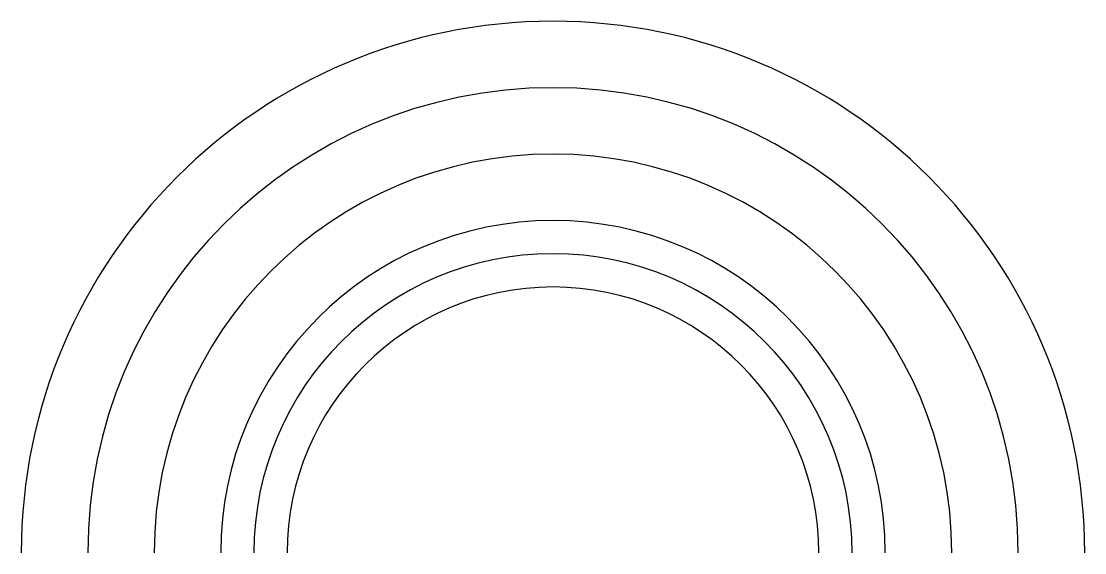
# Model space of a CAD drawing. Header units: millimetres. Extents: x 4 to 36, y 10 to 26.
import ezdxf

# ---------------------------------------------------------------- set-up
doc = ezdxf.new("R2010")
doc.units = ezdxf.units.MM
doc.layers.get('0').update_dxf_attribs({"lineweight": 25, "true_color": 0xffffff})

msp = doc.modelspace()

# ---------------------------------------------------------------- linework, layer by layer
for radius in [16, 14, 12, 10, 9, 8]:
    msp.add_arc((20, 10), radius, 0, 180)

doc.saveas('drawing.dxf')
